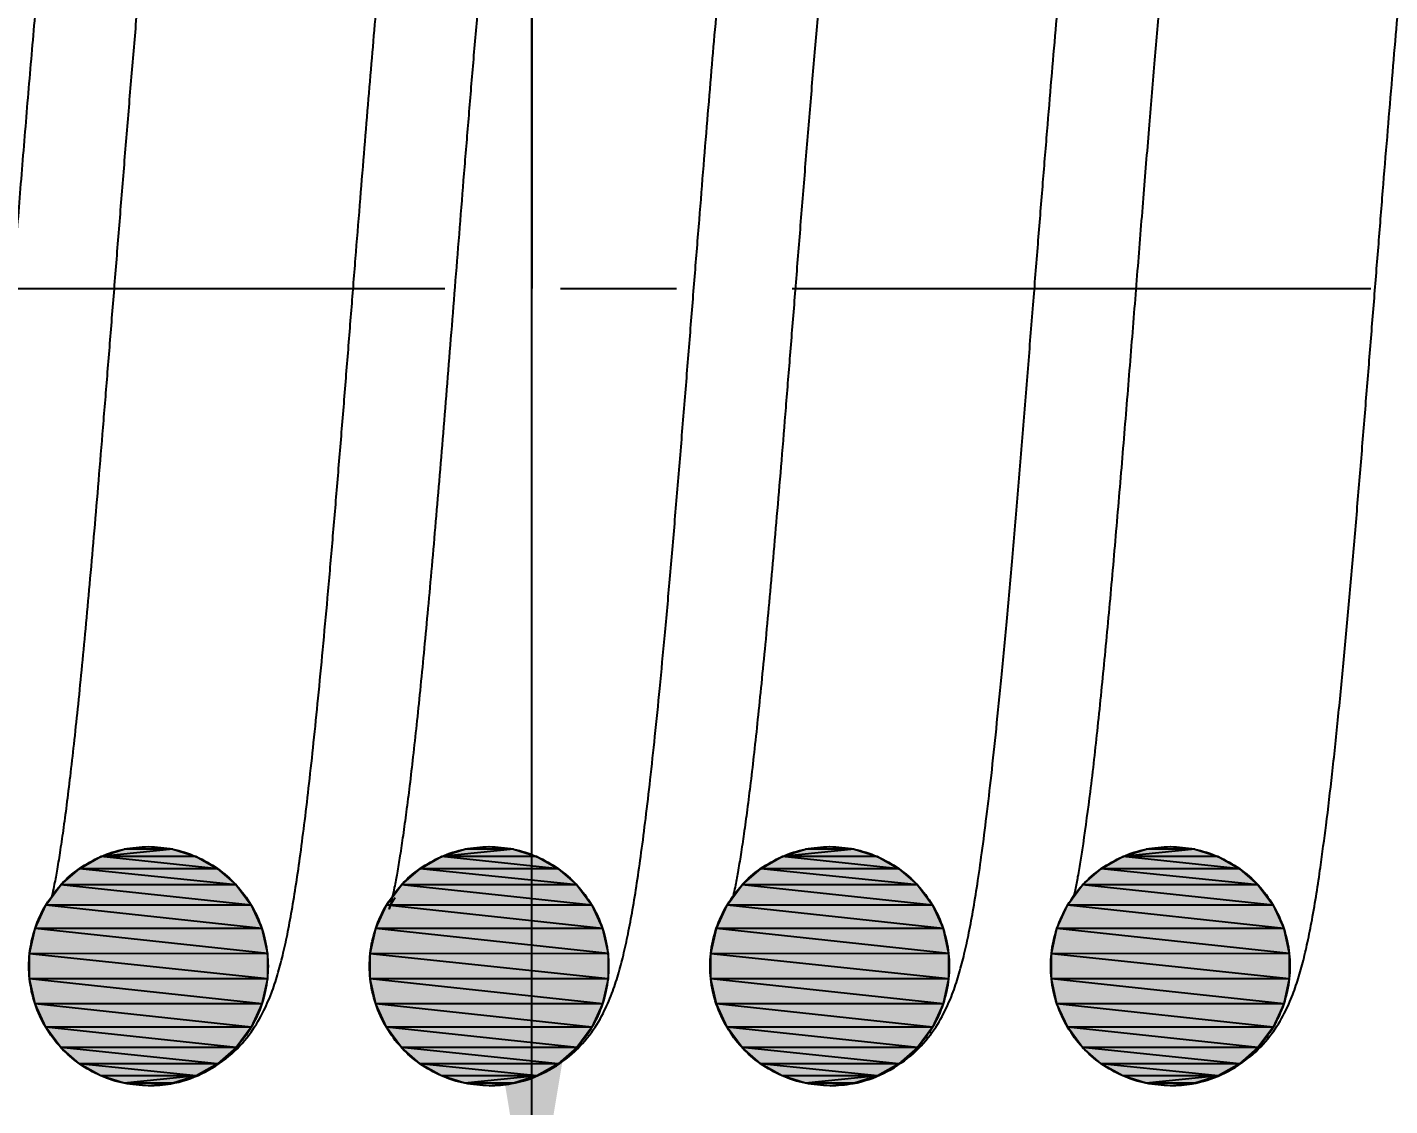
# Model space of a CAD drawing. Extents: x 0 to 210, y 0 to 297.
# Drawn here: x 144.6 to 161.69, y 159.8 to 173.33 of the extents above; entities that cross this region are included whole.
import ezdxf
from ezdxf.enums import TextEntityAlignment as Align

# ---------------------------------------------------------------- set-up
doc = ezdxf.new("R2010")
doc.units = 0
doc.header["$LTSCALE"] = 19.36
doc.header["$MEASUREMENT"] = 0
doc.linetypes.add('CENTER', pattern=[0.6, 0.375, -0.075, 0.075, -0.075])
doc.layers.get('0').update_dxf_attribs({"linetype": 'CONTINUOUS'})
doc.layers.add('DEFAULT_1', color=7, linetype='CENTER')
doc.styles.add('TEXTSTYLE_0', font='txt', dxfattribs={"width": 0.8})
doc.dimstyles.new('DIMSTYLE_1', dxfattribs={"dimtxt": 3.6, "dimasz": 0.18, "dimexe": 0.18, "dimexo": 0.0625, "dimgap": 0.09, "dimtad": 0, "dimtih": 1, "dimtoh": 1, "dimlfac": 0.5, "dimzin": 0, "dimdsep": 46, "dimtxsty": 'STANDARD', "dimcen": 0.09, "dimadec": 0, "dimazin": 0, "dimtol": 1, "dimtp": 5, "dimtm": 5, "dimtfac": 0, "dimtdec": 4, "dimtofl": 0, "dimtmove": 0, "dimatfit": 3, "dimfxl": 1, "dimtolj": 1, "dimtzin": 0, "dimarcsym": 0})
doc.dimstyles.new('DIMSTYLE_2', dxfattribs={"dimtxt": 3.6, "dimasz": 0.18, "dimexe": 0.18, "dimexo": 0.0625, "dimgap": 0.09, "dimtad": 0, "dimtih": 1, "dimtoh": 1, "dimlfac": 0.5, "dimzin": 0, "dimdsep": 46, "dimtxsty": 'STANDARD', "dimcen": 0.09, "dimadec": 0, "dimazin": 0, "dimtp": 0.2, "dimtm": 0.2, "dimtfac": 0, "dimtdec": 4, "dimtofl": 0, "dimtmove": 0, "dimatfit": 3, "dimfxl": 1, "dimtolj": 1, "dimtzin": 0, "dimarcsym": 0})

# ---------------------------------------------------------------- blocks, each defined once
blk = doc.blocks.new('*D0')
at = {"color": 2, "linetype": 'Continuous'}
for p, q in [((86.497, 170.05), (86.497, 140.652)), ((192.497, 156.05), (192.497, 140.652)), ((86.497, 142.652), (139.497, 142.652)), ((192.497, 142.652), (139.497, 142.652))]:
    blk.add_line(p, q, dxfattribs=at)
for points in [[(89.497, 143.152), (86.497, 142.652), (89.497, 142.152)], [(189.497, 142.152), (192.497, 142.652), (189.497, 143.152)]]:
    blk.add_solid(points, dxfattribs=at)
at = {"color": 2, "linetype": 'Continuous', "style": 'TEXTSTYLE_0', "oblique": 12}
for s, width, p, p2 in [('53', 0.78, (132.304, 143.572), (136.984, 143.572)), ('%%p5', 1.09, (136.984, 143.572), (143.524, 143.572))]:
    blk.add_text(s, height=3.6, dxfattribs=dict(at, width=width)).set_placement(p, p2, align=Align.FIT)
blk = doc.blocks.new('*D3')
at = {"color": 2, "linetype": 'Continuous'}
for p, q in [((150.927, 170.05), (150.927, 219.93)), ((176.497, 182.05), (148.927, 182.05)), ((150.927, 182.05), (150.927, 170.05)), ((150.927, 158.05), (150.927, 170.05)), ((176.497, 158.05), (148.927, 158.05))]:
    blk.add_line(p, q, dxfattribs=at)
for points in [[(151.427, 179.05), (150.927, 182.05), (150.427, 179.05)], [(150.427, 161.05), (150.927, 158.05), (151.427, 161.05)]]:
    blk.add_solid(points, dxfattribs=at)
at = {"color": 2, "linetype": 'Continuous', "style": 'TEXTSTYLE_0', "oblique": 12}
for s, width, p, p2 in [('H9/f9', 0.696429, (150.007, 208.23), (150.007, 219.93)), ('12', 0.975, (150.007, 203.55), (150.007, 208.23)), ('%%c', 2, (150.007, 198.75), (150.007, 203.55))]:
    blk.add_text(s, height=3.6, rotation=90, dxfattribs=dict(at, width=width)).set_placement(p, p2, align=Align.FIT)

msp = doc.modelspace()

# ---------------------------------------------------------------- linework, layer by layer
at = {"color": 7, "linetype": 'Continuous'}
for p, q in [((146.117, 163.05), (146.119, 163.05)), ((150.39, 163.05), (150.391, 163.05)), ((154.662, 163.05), (154.664, 163.05)), ((158.935, 163.05), (158.937, 163.05)), ((146.122, 160.05), (146.119, 160.05)), ((150.395, 160.05), (150.391, 160.05)), ((154.668, 160.05), (154.664, 160.05)), ((158.94, 160.05), (158.937, 160.05))]:
    msp.add_line(p, q, dxfattribs=at)
at = {"color": 2, "linetype": 'Continuous'}
for p, q in [((145.252, 162.773), (145.521, 162.924)), ((146.424, 163.018), (145.521, 162.924)), ((145.521, 162.924), (145.813, 163.018)), ((146.717, 162.924), (145.521, 162.924)), ((146.424, 163.018), (146.717, 162.924)), ((149.525, 162.773), (149.793, 162.924)), ((150.697, 163.018), (149.793, 162.924)), ((149.793, 162.924), (150.086, 163.018)), ((150.989, 162.924), (149.793, 162.924)), ((150.697, 163.018), (150.989, 162.924)), ((153.798, 162.773), (154.066, 162.924)), ((154.969, 163.018), (154.066, 162.924)), ((154.066, 162.924), (154.359, 163.018)), ((155.262, 162.924), (154.066, 162.924)), ((154.969, 163.018), (155.262, 162.924)), ((158.07, 162.773), (158.339, 162.924)), ((159.242, 163.018), (158.339, 162.924)), ((158.339, 162.924), (158.632, 163.018)), ((159.535, 162.924), (158.339, 162.924)), ((159.242, 163.018), (159.535, 162.924)), ((145.019, 162.57), (145.252, 162.773)), ((146.985, 162.773), (145.252, 162.773)), ((149.292, 162.57), (149.525, 162.773)), ((151.258, 162.773), (149.525, 162.773)), ((153.565, 162.57), (153.798, 162.773)), ((155.531, 162.773), (153.798, 162.773)), ((157.837, 162.57), (158.07, 162.773)), ((159.803, 162.773), (158.07, 162.773)), ((144.83, 162.316), (145.019, 162.57)), ((147.218, 162.57), (145.019, 162.57)), ((149.103, 162.316), (149.292, 162.57)), ((151.491, 162.57), (149.292, 162.57)), ((153.376, 162.316), (153.565, 162.57)), ((155.764, 162.57), (153.565, 162.57)), ((157.648, 162.316), (157.837, 162.57)), ((160.036, 162.57), (157.837, 162.57)), ((144.696, 162.021), (144.83, 162.316)), ((147.407, 162.316), (144.83, 162.316)), ((148.969, 162.021), (149.103, 162.316)), ((151.68, 162.316), (149.103, 162.316)), ((153.242, 162.021), (153.376, 162.316)), ((155.952, 162.316), (153.376, 162.316)), ((157.514, 162.021), (157.648, 162.316)), ((160.225, 162.316), (157.648, 162.316)), ((144.627, 161.707), (144.696, 162.021)), ((147.541, 162.021), (144.696, 162.021)), ((148.9, 161.707), (148.969, 162.021)), ((151.814, 162.021), (148.969, 162.021)), ((153.173, 161.707), (153.242, 162.021)), ((156.086, 162.021), (153.242, 162.021)), ((157.445, 161.707), (157.514, 162.021)), ((160.359, 162.021), (157.514, 162.021)), ((147.61, 161.708), (144.627, 161.707)), ((144.627, 161.393), (144.627, 161.707)), ((151.883, 161.708), (148.9, 161.707)), ((148.9, 161.393), (148.9, 161.707)), ((156.155, 161.708), (153.173, 161.707)), ((153.173, 161.393), (153.173, 161.707)), ((160.428, 161.708), (157.445, 161.707)), ((157.446, 161.393), (157.445, 161.707)), ((147.61, 161.393), (144.627, 161.393)), ((144.696, 161.079), (144.627, 161.393)), ((151.883, 161.393), (148.9, 161.393)), ((148.969, 161.079), (148.9, 161.393)), ((156.156, 161.393), (153.173, 161.393)), ((153.242, 161.079), (153.173, 161.393)), ((160.428, 161.393), (157.446, 161.393)), ((157.515, 161.079), (157.446, 161.393)), ((147.541, 161.079), (144.696, 161.079)), ((144.83, 160.784), (144.696, 161.079)), ((151.814, 161.079), (148.969, 161.079)), ((149.103, 160.784), (148.969, 161.079)), ((156.087, 161.079), (153.242, 161.079)), ((153.376, 160.784), (153.242, 161.079)), ((160.359, 161.079), (157.515, 161.079)), ((157.649, 160.784), (157.515, 161.079)), ((147.407, 160.785), (144.83, 160.784)), ((145.019, 160.53), (144.83, 160.784)), ((151.68, 160.785), (149.103, 160.784)), ((149.292, 160.53), (149.103, 160.784)), ((155.953, 160.785), (153.376, 160.784)), ((153.565, 160.53), (153.376, 160.784)), ((160.225, 160.785), (157.649, 160.784)), ((157.837, 160.53), (157.649, 160.784)), ((147.218, 160.53), (145.019, 160.53)), ((145.252, 160.327), (145.019, 160.53)), ((151.491, 160.53), (149.292, 160.53)), ((149.525, 160.327), (149.292, 160.53)), ((155.764, 160.53), (153.565, 160.53)), ((153.798, 160.327), (153.565, 160.53)), ((160.036, 160.53), (157.837, 160.53)), ((158.07, 160.327), (157.837, 160.53)), ((146.985, 160.327), (145.252, 160.327)), ((145.521, 160.176), (145.252, 160.327)), ((151.258, 160.327), (149.525, 160.327)), ((149.793, 160.176), (149.525, 160.327)), ((155.531, 160.327), (153.798, 160.327)), ((154.066, 160.176), (153.798, 160.327)), ((159.803, 160.327), (158.07, 160.327)), ((158.339, 160.176), (158.07, 160.327)), ((146.717, 160.176), (145.521, 160.176)), ((150.989, 160.176), (149.793, 160.176)), ((155.262, 160.176), (154.066, 160.176)), ((159.535, 160.176), (158.339, 160.176)), ((146.119, 160.05), (145.813, 160.082)), ((146.424, 160.082), (146.119, 160.05)), ((150.391, 160.05), (150.086, 160.082)), ((150.697, 160.082), (150.391, 160.05)), ((154.664, 160.05), (154.359, 160.082)), ((154.969, 160.082), (154.664, 160.05)), ((158.937, 160.05), (158.632, 160.082)), ((159.242, 160.082), (158.937, 160.05))]:
    msp.add_line(p, q, dxfattribs=at)
for points in [[(146.119, 163.05), (146.424, 163.018), (145.813, 163.018), (146.119, 163.05)], [(150.391, 163.05), (150.697, 163.018), (150.086, 163.018), (150.391, 163.05)], [(154.664, 163.05), (154.969, 163.018), (154.359, 163.018), (154.664, 163.05)], [(158.937, 163.05), (159.242, 163.018), (158.632, 163.018), (158.937, 163.05)], [(146.717, 162.924), (146.985, 162.773), (145.521, 162.924)], [(150.989, 162.924), (151.258, 162.773), (149.793, 162.924)], [(155.262, 162.924), (155.531, 162.773), (154.066, 162.924)], [(159.535, 162.924), (159.803, 162.773), (158.339, 162.924)], [(146.985, 162.773), (147.218, 162.57), (145.252, 162.773)], [(151.258, 162.773), (151.491, 162.57), (149.525, 162.773)], [(155.531, 162.773), (155.764, 162.57), (153.798, 162.773)], [(159.803, 162.773), (160.036, 162.57), (158.07, 162.773)], [(147.218, 162.57), (147.407, 162.316), (145.019, 162.57)], [(151.491, 162.57), (151.68, 162.316), (149.292, 162.57)], [(155.764, 162.57), (155.952, 162.316), (153.565, 162.57)], [(160.036, 162.57), (160.225, 162.316), (157.837, 162.57)], [(147.407, 162.316), (147.541, 162.021), (144.83, 162.316)], [(151.68, 162.316), (151.814, 162.021), (149.103, 162.316)], [(155.952, 162.316), (156.086, 162.021), (153.376, 162.316)], [(160.225, 162.316), (160.359, 162.021), (157.648, 162.316)], [(147.541, 162.021), (147.61, 161.708), (144.696, 162.021)], [(151.814, 162.021), (151.883, 161.708), (148.969, 162.021)], [(156.086, 162.021), (156.155, 161.708), (153.242, 162.021)], [(160.359, 162.021), (160.428, 161.708), (157.514, 162.021)], [(147.61, 161.708), (147.61, 161.393), (144.627, 161.707)], [(151.883, 161.708), (151.883, 161.393), (148.9, 161.707)], [(156.155, 161.708), (156.156, 161.393), (153.173, 161.707)], [(160.428, 161.708), (160.428, 161.393), (157.445, 161.707)], [(147.61, 161.393), (147.541, 161.079), (144.627, 161.393)], [(151.883, 161.393), (151.814, 161.079), (148.9, 161.393)], [(156.156, 161.393), (156.087, 161.079), (153.173, 161.393)], [(160.428, 161.393), (160.359, 161.079), (157.446, 161.393)], [(147.541, 161.079), (147.407, 160.785), (144.696, 161.079)], [(151.814, 161.079), (151.68, 160.785), (148.969, 161.079)], [(156.087, 161.079), (155.953, 160.785), (153.242, 161.079)], [(160.359, 161.079), (160.225, 160.785), (157.515, 161.079)], [(147.407, 160.785), (147.218, 160.53), (144.83, 160.784)], [(151.68, 160.785), (151.491, 160.53), (149.103, 160.784)], [(155.953, 160.785), (155.764, 160.53), (153.376, 160.784)], [(160.225, 160.785), (160.036, 160.53), (157.649, 160.784)], [(147.218, 160.53), (146.985, 160.327), (145.019, 160.53)], [(151.491, 160.53), (151.258, 160.327), (149.292, 160.53)], [(155.764, 160.53), (155.531, 160.327), (153.565, 160.53)], [(160.036, 160.53), (159.803, 160.327), (157.837, 160.53)], [(146.985, 160.327), (146.717, 160.176), (145.252, 160.327)], [(151.258, 160.327), (150.989, 160.176), (149.525, 160.327)], [(155.531, 160.327), (155.262, 160.176), (153.798, 160.327)], [(159.803, 160.327), (159.535, 160.176), (158.07, 160.327)], [(146.717, 160.176), (145.813, 160.082), (145.521, 160.176)], [(146.717, 160.176), (146.424, 160.082), (145.813, 160.082)], [(150.989, 160.176), (150.086, 160.082), (149.793, 160.176)], [(150.989, 160.176), (150.697, 160.082), (150.086, 160.082)], [(155.262, 160.176), (154.359, 160.082), (154.066, 160.176)], [(155.262, 160.176), (154.969, 160.082), (154.359, 160.082)], [(159.535, 160.176), (158.632, 160.082), (158.339, 160.176)], [(159.535, 160.176), (159.242, 160.082), (158.632, 160.082)]]:
    msp.add_lwpolyline(points, dxfattribs=at)
at = {"color": 7, "linetype": 'Continuous'}
for points, knots in [([(148.252, 180.05), (148.154, 180.044), (147.923, 180.03), (147.576, 179.909), (147.248, 179.7), (147.002, 179.44), (146.834, 179.173), (146.721, 178.921), (146.64, 178.679), (146.573, 178.432), (146.513, 178.16), (146.455, 177.85), (146.397, 177.492), (146.338, 177.077), (146.278, 176.6), (146.216, 176.062), (146.153, 175.465), (146.089, 174.815), (146.025, 174.123), (145.961, 173.398), (145.898, 172.651), (145.835, 171.892), (145.773, 171.13), (145.713, 170.376), (145.654, 169.637), (145.596, 168.92), (145.54, 168.231), (145.485, 167.571), (145.432, 166.944), (145.38, 166.352), (145.329, 165.794), (145.279, 165.273), (145.231, 164.791), (145.183, 164.347), (145.137, 163.944), (145.093, 163.583), (145.05, 163.264), (145.009, 162.987), (144.971, 162.754), (144.938, 162.574), (144.916, 162.471), (144.907, 162.432)], [0, 0, 0, 0, 0.291547, 0.693591, 1.08726, 1.44639, 1.758893, 2.027604, 2.2736, 2.523259, 2.796822, 3.108216, 3.468453, 3.885911, 4.366084, 4.909242, 5.511928, 6.167557, 6.866733, 7.597981, 8.350817, 9.115691, 9.882914, 10.642964, 11.386777, 12.106993, 12.79967, 13.461997, 14.091775, 14.687317, 15.247347, 15.770902, 16.256725, 16.703194, 17.109034, 17.473319, 17.795396, 18.074822, 18.311445, 18.504724, 18.624798, 18.624798, 18.624798, 18.624798]), ([(152.524, 180.05), (152.425, 180.044), (152.19, 180.029), (151.839, 179.904), (151.511, 179.692), (151.267, 179.429), (151.102, 179.163), (150.991, 178.913), (150.911, 178.673), (150.846, 178.43), (150.787, 178.166), (150.732, 177.871), (150.677, 177.535), (150.621, 177.15), (150.564, 176.706), (150.503, 176.196), (150.441, 175.618), (150.377, 174.981), (150.314, 174.3), (150.251, 173.596), (150.19, 172.886), (150.132, 172.184), (150.075, 171.494), (150.021, 170.817), (149.968, 170.153), (149.916, 169.502), (149.864, 168.865), (149.814, 168.243), (149.764, 167.642), (149.715, 167.062), (149.667, 166.508), (149.619, 165.982), (149.572, 165.485), (149.527, 165.019), (149.482, 164.586), (149.438, 164.188), (149.396, 163.824), (149.354, 163.495), (149.314, 163.202), (149.276, 162.947), (149.239, 162.727), (149.207, 162.554), (149.173, 162.404), (149.161, 162.342), (149.132, 162.252), (149.162, 162.329), (149.181, 162.364), (149.206, 162.403), (149.212, 162.412)], [0, 0, 0, 0, 0.29714, 0.704361, 1.101226, 1.46001, 1.769683, 2.036163, 2.280874, 2.526476, 2.791985, 3.089494, 3.427107, 3.813133, 4.257398, 4.769866, 5.354185, 6.000112, 6.691132, 7.406254, 8.122382, 8.827745, 9.520142, 10.198944, 10.864565, 11.518066, 12.158705, 12.783075, 13.387863, 13.970071, 14.527021, 15.056358, 15.556048, 16.024364, 16.459871, 16.861398, 17.228156, 17.559578, 17.855111, 18.114108, 18.335642, 18.518432, 18.659328, 18.753338, 18.793622, 18.818226, 18.923449, 18.955316, 18.955316, 18.955316, 18.955316]), ([(156.797, 180.05), (156.702, 180.044), (156.472, 180.031), (156.124, 179.91), (155.792, 179.7), (155.542, 179.434), (155.374, 179.163), (155.261, 178.907), (155.181, 178.664), (155.115, 178.417), (155.057, 178.149), (155.001, 177.851), (154.947, 177.516), (154.893, 177.141), (154.838, 176.72), (154.782, 176.247), (154.724, 175.718), (154.665, 175.128), (154.603, 174.482), (154.54, 173.786), (154.477, 173.051), (154.413, 172.291), (154.35, 171.519), (154.288, 170.749), (154.228, 169.995), (154.169, 169.265), (154.113, 168.568), (154.059, 167.905), (154.006, 167.276), (153.955, 166.682), (153.905, 166.122), (153.856, 165.598), (153.808, 165.109), (153.762, 164.656), (153.717, 164.241), (153.673, 163.864), (153.631, 163.525), (153.59, 163.224), (153.551, 162.962), (153.514, 162.739), (153.482, 162.567), (153.461, 162.469), (153.453, 162.432)], [0, 0, 0, 0, 0.285887, 0.688836, 1.087808, 1.454119, 1.772154, 2.042802, 2.289712, 2.539713, 2.810617, 3.112377, 3.449271, 3.825999, 4.248877, 4.723381, 5.254758, 5.847565, 6.499812, 7.202741, 7.944738, 8.712083, 9.490948, 10.267762, 11.029062, 11.762555, 12.462583, 13.128075, 13.758773, 14.354941, 14.917062, 15.444532, 15.936168, 16.391087, 16.808679, 17.188543, 17.530368, 17.83396, 18.099187, 18.325576, 18.511996, 18.624768, 18.624768, 18.624768, 18.624768]), ([(161.07, 180.05), (160.974, 180.044), (160.745, 180.03), (160.401, 179.912), (160.074, 179.706), (159.825, 179.447), (159.654, 179.178), (159.539, 178.92), (159.455, 178.671), (159.388, 178.416), (159.327, 178.138), (159.27, 177.828), (159.213, 177.477), (159.157, 177.079), (159.1, 176.633), (159.042, 176.135), (158.983, 175.586), (158.923, 174.983), (158.861, 174.326), (158.798, 173.615), (158.732, 172.85), (158.665, 172.032), (158.594, 171.167), (158.522, 170.259), (158.446, 169.316), (158.368, 168.35), (158.287, 167.374), (158.203, 166.405), (158.117, 165.464), (158.027, 164.577), (157.94, 163.789), (157.872, 163.301), (157.842, 163.084)], [0, 0, 0, 0, 0.288347, 0.685695, 1.076259, 1.43671, 1.753997, 2.028182, 2.281743, 2.540501, 2.820689, 3.133625, 3.487582, 3.887869, 4.337655, 4.838317, 5.39038, 5.995522, 6.655, 7.369315, 8.138, 8.959309, 9.829633, 10.743328, 11.69247, 12.666421, 13.651541, 14.630849, 15.583592, 16.484872, 17.305396, 17.962508, 17.962508, 17.962508, 17.962508]), ([(146.122, 160.05), (146.215, 160.056), (146.444, 160.069), (146.793, 160.188), (147.129, 160.401), (147.381, 160.67), (147.549, 160.945), (147.661, 161.201), (147.741, 161.444), (147.806, 161.691), (147.864, 161.959), (147.92, 162.259), (147.974, 162.594), (148.028, 162.971), (148.082, 163.39), (148.137, 163.855), (148.193, 164.368), (148.25, 164.927), (148.308, 165.533), (148.367, 166.181), (148.427, 166.863), (148.486, 167.571), (148.546, 168.291), (148.604, 169.014), (148.661, 169.726), (148.716, 170.419), (148.77, 171.087), (148.822, 171.729), (148.873, 172.344), (148.922, 172.931), (148.971, 173.489), (149.018, 174.019), (149.065, 174.519), (149.111, 174.989), (149.155, 175.427), (149.199, 175.832), (149.242, 176.204), (149.284, 176.541), (149.325, 176.842), (149.363, 177.107), (149.401, 177.336), (149.433, 177.517), (149.469, 177.678), (149.48, 177.741), (149.514, 177.847), (149.488, 177.78), (149.468, 177.741), (149.442, 177.7), (149.435, 177.687)], [0, 0, 0, 0, 0.278753, 0.685911, 1.090237, 1.460755, 1.780726, 2.051526, 2.297977, 2.547506, 2.818226, 3.120731, 3.46034, 3.839059, 4.261166, 4.729159, 5.244274, 5.806867, 6.416406, 7.069631, 7.758261, 8.471975, 9.199268, 9.927958, 10.645745, 11.342172, 12.013439, 12.658006, 13.274935, 13.863743, 14.424254, 14.956437, 15.459485, 15.93198, 16.372698, 16.780603, 17.154809, 17.494525, 17.798975, 18.067294, 18.297983, 18.489113, 18.638194, 18.741321, 18.791475, 18.807203, 18.908516, 18.951357, 18.951357, 18.951357, 18.951357]), ([(154.668, 160.05), (154.764, 160.056), (154.998, 160.07), (155.349, 160.194), (155.68, 160.407), (155.926, 160.671), (156.092, 160.94), (156.203, 161.192), (156.283, 161.434), (156.348, 161.68), (156.407, 161.947), (156.464, 162.249), (156.52, 162.594), (156.576, 162.992), (156.635, 163.447), (156.695, 163.965), (156.757, 164.546), (156.821, 165.189), (156.886, 165.889), (156.953, 166.639), (157.02, 167.425), (157.086, 168.232), (157.152, 169.041), (157.215, 169.832), (157.276, 170.595), (157.334, 171.321), (157.391, 172.01), (157.445, 172.663), (157.498, 173.281), (157.549, 173.861), (157.599, 174.404), (157.648, 174.908), (157.695, 175.372), (157.741, 175.797), (157.785, 176.183), (157.828, 176.529), (157.869, 176.837), (157.908, 177.105), (157.947, 177.337), (157.979, 177.519), (158.015, 177.681), (158.027, 177.745), (158.06, 177.847), (158.033, 177.778), (158.013, 177.741), (157.987, 177.699), (157.98, 177.687)], [0, 0, 0, 0, 0.289962, 0.69948, 1.099378, 1.46103, 1.773098, 2.041274, 2.287335, 2.535234, 2.804591, 3.108365, 3.45582, 3.854991, 4.312374, 4.833033, 5.41841, 6.066262, 6.771849, 7.528037, 8.323192, 9.139576, 9.957509, 10.75693, 11.522524, 12.251113, 12.942586, 13.597728, 14.217458, 14.800714, 15.346065, 15.852545, 16.319582, 16.746928, 17.134832, 17.483735, 17.79399, 18.065723, 18.298625, 18.491665, 18.641673, 18.744085, 18.792059, 18.810235, 18.911678, 18.952572, 18.952572, 18.952572, 18.952572]), ([(160.82, 162.789), (160.844, 162.966), (160.897, 163.355), (160.969, 163.971), (161.041, 164.648), (161.11, 165.357), (161.177, 166.09), (161.243, 166.837), (161.306, 167.592), (161.368, 168.347), (161.429, 169.097), (161.488, 169.836), (161.546, 170.56), (161.602, 171.264), (161.658, 171.944), (161.712, 172.596), (161.765, 173.218), (161.817, 173.807), (161.868, 174.361), (161.918, 174.877), (161.966, 175.355), (162.013, 175.792), (162.058, 176.188), (162.102, 176.542), (162.144, 176.855), (162.184, 177.124), (162.223, 177.355), (162.255, 177.535), (162.29, 177.69), (162.302, 177.756), (162.333, 177.849), (162.302, 177.769), (162.282, 177.734), (162.258, 177.696), (162.253, 177.688)], [0, 0, 0, 0, 0.536046, 1.177656, 1.861189, 2.576966, 3.315533, 4.068436, 4.828111, 5.587845, 6.341793, 7.084919, 7.812637, 8.5203, 9.203766, 9.859477, 10.484428, 11.076126, 11.632542, 12.151874, 12.632335, 13.072535, 13.471501, 13.828616, 14.143583, 14.416701, 14.648275, 14.83789, 14.983832, 15.082196, 15.12406, 15.150411, 15.258629, 15.285741, 15.285741, 15.285741, 15.285741]), ([(150.395, 160.05), (150.488, 160.056), (150.717, 160.069), (151.065, 160.188), (151.399, 160.4), (151.65, 160.667), (151.82, 160.941), (151.932, 161.198), (152.013, 161.443), (152.079, 161.693), (152.138, 161.965), (152.194, 162.268), (152.249, 162.608), (152.304, 162.991), (152.359, 163.422), (152.416, 163.907), (152.475, 164.45), (152.535, 165.053), (152.597, 165.711), (152.661, 166.416), (152.724, 167.157), (152.788, 167.919), (152.85, 168.688), (152.912, 169.449), (152.971, 170.189), (153.028, 170.901), (153.083, 171.582), (153.136, 172.231), (153.188, 172.848), (153.239, 173.434), (153.288, 173.988), (153.337, 174.509), (153.384, 174.995), (153.43, 175.446), (153.475, 175.859), (153.519, 176.236), (153.561, 176.574), (153.602, 176.874), (153.641, 177.136), (153.678, 177.359), (153.709, 177.532), (153.731, 177.63), (153.739, 177.668)], [0, 0, 0, 0, 0.279525, 0.685024, 1.086886, 1.455777, 1.775689, 2.047718, 2.296401, 2.549135, 2.823827, 3.130287, 3.472832, 3.857514, 4.290529, 4.777286, 5.322825, 5.930127, 6.594313, 7.306149, 8.053847, 8.823627, 9.600433, 10.368729, 11.113795, 11.828524, 12.5116, 13.162673, 13.781992, 14.370165, 14.926938, 15.450572, 15.939523, 16.392593, 16.808883, 17.187745, 17.528713, 17.831709, 18.09662, 18.322973, 18.509625, 18.624674, 18.624674, 18.624674, 18.624674]), ([(141.85, 160.05), (141.953, 160.057), (142.196, 160.073), (142.552, 160.204), (142.875, 160.42), (143.112, 160.678), (143.271, 160.935), (143.378, 161.175), (143.455, 161.402), (143.518, 161.629), (143.573, 161.872), (143.626, 162.14), (143.677, 162.439), (143.728, 162.774), (143.779, 163.149), (143.831, 163.567), (143.884, 164.03), (143.938, 164.542), (143.995, 165.103), (144.052, 165.716), (144.112, 166.38), (144.174, 167.097), (144.238, 167.864), (144.304, 168.679), (144.373, 169.539), (144.445, 170.438), (144.52, 171.369), (144.598, 172.322), (144.68, 173.284), (144.765, 174.238), (144.854, 175.162), (144.947, 176.025), (145.038, 176.774), (145.112, 177.229), (145.144, 177.424)], [0, 0, 0, 0, 0.310258, 0.725543, 1.120018, 1.468043, 1.767928, 2.023128, 2.254669, 2.485141, 2.730602, 3.001408, 3.30394, 3.641757, 4.018694, 4.438487, 4.904067, 5.417807, 5.981523, 6.596665, 7.26401, 7.983423, 8.753687, 9.572742, 10.437238, 11.341842, 12.279112, 13.239713, 14.210832, 15.175516, 16.112868, 16.994519, 17.780992, 18.375811, 18.375811, 18.375811, 18.375811]), ([(144.835, 162.324), (144.893, 162.409), (145.009, 162.58), (145.246, 162.782), (145.516, 162.932), (145.811, 163.031), (146.015, 163.044), (146.117, 163.05)], [0, 0, 0, 0, 0.307157, 0.616378, 0.924228, 1.23155, 1.536693, 1.536693, 1.536693, 1.536693]), ([(146.119, 163.05), (146.221, 163.044), (146.426, 163.031), (146.721, 162.932), (146.992, 162.782), (147.228, 162.576), (147.418, 162.32), (147.551, 162.026), (147.621, 161.711), (147.621, 161.389), (147.552, 161.075), (147.418, 160.781), (147.228, 160.524), (146.992, 160.318), (146.721, 160.168), (146.427, 160.07), (146.223, 160.057), (146.122, 160.05)], [0, 0, 0, 0, 0.307019, 0.614301, 0.922139, 1.231201, 1.548059, 1.871602, 2.193013, 2.507672, 2.828948, 3.152508, 3.469551, 3.778772, 4.086621, 4.393943, 4.697605, 4.697605, 4.697605, 4.697605]), ([(149.108, 162.324), (149.166, 162.409), (149.282, 162.58), (149.519, 162.782), (149.789, 162.932), (150.083, 163.031), (150.288, 163.044), (150.39, 163.05)], [0, 0, 0, 0, 0.307617, 0.616837, 0.924687, 1.232009, 1.537212, 1.537212, 1.537212, 1.537212]), ([(150.391, 163.05), (150.494, 163.044), (150.699, 163.031), (150.994, 162.932), (151.264, 162.782), (151.501, 162.576), (151.69, 162.32), (151.824, 162.026), (151.894, 161.711), (151.894, 161.389), (151.824, 161.075), (151.691, 160.781), (151.501, 160.524), (151.264, 160.318), (150.994, 160.168), (150.7, 160.07), (150.496, 160.057), (150.395, 160.05)], [0, 0, 0, 0, 0.307019, 0.614301, 0.922139, 1.231201, 1.548059, 1.871602, 2.193013, 2.507672, 2.828948, 3.152508, 3.469551, 3.778772, 4.086621, 4.393943, 4.69763, 4.69763, 4.69763, 4.69763]), ([(153.38, 162.324), (153.438, 162.409), (153.554, 162.58), (153.792, 162.782), (154.062, 162.932), (154.356, 163.031), (154.56, 163.044), (154.662, 163.05)], [0, 0, 0, 0, 0.307782, 0.617003, 0.924852, 1.232175, 1.537318, 1.537318, 1.537318, 1.537318]), ([(154.664, 163.05), (154.767, 163.044), (154.972, 163.031), (155.266, 162.932), (155.537, 162.782), (155.774, 162.576), (155.963, 162.32), (156.097, 162.026), (156.167, 161.711), (156.167, 161.389), (156.097, 161.075), (155.963, 160.781), (155.774, 160.524), (155.537, 160.318), (155.266, 160.168), (154.973, 160.07), (154.769, 160.057), (154.668, 160.05)], [0, 0, 0, 0, 0.307019, 0.614301, 0.922139, 1.231201, 1.548059, 1.871602, 2.193013, 2.507672, 2.828948, 3.152508, 3.469551, 3.778772, 4.086621, 4.393943, 4.697413, 4.697413, 4.697413, 4.697413]), ([(158.937, 160.05), (158.834, 160.056), (158.629, 160.069), (158.335, 160.168), (158.064, 160.318), (157.827, 160.524), (157.638, 160.78), (157.504, 161.074), (157.434, 161.389), (157.434, 161.711), (157.504, 162.025), (157.638, 162.319), (157.827, 162.576), (158.064, 162.782), (158.335, 162.932), (158.629, 163.031), (158.833, 163.044), (158.935, 163.05)], [0, 0, 0, 0, 0.307019, 0.614301, 0.922139, 1.231201, 1.548059, 1.871602, 2.193013, 2.507672, 2.828948, 3.152508, 3.469551, 3.778772, 4.086621, 4.393943, 4.699409, 4.699409, 4.699409, 4.699409]), ([(157.842, 163.084), (157.831, 163.016), (157.81, 162.878), (157.777, 162.685), (157.749, 162.536), (157.731, 162.457), (157.726, 162.433)], [0, 0, 0, 0, 0.206302, 0.418696, 0.5880591, 0.6618558, 0.6618558, 0.6618558, 0.6618558]), ([(158.937, 163.05), (159.039, 163.044), (159.244, 163.031), (159.539, 162.932), (159.81, 162.782), (160.047, 162.576), (160.236, 162.32), (160.37, 162.026), (160.44, 161.711), (160.44, 161.389), (160.37, 161.075), (160.236, 160.781), (160.047, 160.524), (159.81, 160.318), (159.539, 160.168), (159.245, 160.07), (159.041, 160.057), (158.94, 160.05)], [0, 0, 0, 0, 0.307019, 0.614301, 0.922139, 1.231201, 1.548059, 1.871602, 2.193013, 2.507672, 2.828948, 3.152508, 3.469551, 3.778772, 4.086621, 4.393943, 4.698076, 4.698076, 4.698076, 4.698076]), ([(158.94, 160.05), (159.03, 160.055), (159.25, 160.068), (159.584, 160.178), (159.908, 160.373), (160.158, 160.621), (160.332, 160.88), (160.45, 161.128), (160.534, 161.363), (160.602, 161.601), (160.661, 161.858), (160.718, 162.147), (160.772, 162.461), (160.804, 162.681), (160.82, 162.789)], [0, 0, 0, 0, 0.270333, 0.659007, 1.041953, 1.395492, 1.706409, 1.97432, 2.215997, 2.456152, 2.714994, 3.00637, 3.341818, 3.670753, 3.670753, 3.670753, 3.670753]), ([(146.119, 160.05), (146.016, 160.056), (145.811, 160.069), (145.517, 160.168), (145.246, 160.318), (145.009, 160.524), (144.82, 160.78), (144.686, 161.074), (144.616, 161.389), (144.616, 161.711), (144.686, 162.025), (144.777, 162.226), (144.834, 162.321), (144.835, 162.324)], [0, 0, 0, 0, 0.307019, 0.614301, 0.922139, 1.231201, 1.548059, 1.871602, 2.193013, 2.507672, 2.828948, 3.152508, 3.162448, 3.162448, 3.162448, 3.162448]), ([(150.391, 160.05), (150.289, 160.056), (150.084, 160.069), (149.789, 160.168), (149.518, 160.318), (149.282, 160.524), (149.092, 160.78), (148.959, 161.074), (148.889, 161.389), (148.889, 161.711), (148.959, 162.025), (149.049, 162.226), (149.106, 162.321), (149.108, 162.324)], [0, 0, 0, 0, 0.307019, 0.614301, 0.922139, 1.231201, 1.548059, 1.871602, 2.193013, 2.507672, 2.828948, 3.152508, 3.161986, 3.161986, 3.161986, 3.161986]), ([(154.664, 160.05), (154.562, 160.056), (154.357, 160.069), (154.062, 160.168), (153.791, 160.318), (153.554, 160.524), (153.365, 160.78), (153.231, 161.074), (153.161, 161.389), (153.161, 161.711), (153.231, 162.025), (153.322, 162.226), (153.379, 162.321), (153.38, 162.324)], [0, 0, 0, 0, 0.307019, 0.614301, 0.922139, 1.231201, 1.548059, 1.871602, 2.193013, 2.507672, 2.828948, 3.152508, 3.16182, 3.16182, 3.16182, 3.16182])]:
    msp.add_open_spline(points, degree=3, knots=knots, dxfattribs=at)
at = {"color": 2, "linetype": 'Continuous'}
for points in [[(146.119, 163.05), (146.424, 163.018), (145.813, 163.018)], [(150.391, 163.05), (150.697, 163.018), (150.086, 163.018)], [(154.664, 163.05), (154.969, 163.018), (154.359, 163.018)], [(158.937, 163.05), (159.242, 163.018), (158.632, 163.018)], [(145.252, 162.773), (145.521, 162.924), (146.985, 162.773)], [(146.717, 162.924), (145.521, 162.924), (146.424, 163.018)], [(145.521, 162.924), (145.813, 163.018), (146.424, 163.018)], [(146.717, 162.924), (146.985, 162.773), (145.521, 162.924)], [(149.525, 162.773), (149.793, 162.924), (151.258, 162.773)], [(150.989, 162.924), (149.793, 162.924), (150.697, 163.018)], [(149.793, 162.924), (150.086, 163.018), (150.697, 163.018)], [(150.989, 162.924), (151.258, 162.773), (149.793, 162.924)], [(153.798, 162.773), (154.066, 162.924), (155.531, 162.773)], [(155.262, 162.924), (154.066, 162.924), (154.969, 163.018)], [(154.066, 162.924), (154.359, 163.018), (154.969, 163.018)], [(155.262, 162.924), (155.531, 162.773), (154.066, 162.924)], [(158.07, 162.773), (158.339, 162.924), (159.803, 162.773)], [(159.535, 162.924), (158.339, 162.924), (159.242, 163.018)], [(158.339, 162.924), (158.632, 163.018), (159.242, 163.018)], [(159.535, 162.924), (159.803, 162.773), (158.339, 162.924)], [(145.019, 162.57), (145.252, 162.773), (147.218, 162.57)], [(146.985, 162.773), (147.218, 162.57), (145.252, 162.773)], [(149.292, 162.57), (149.525, 162.773), (151.491, 162.57)], [(151.258, 162.773), (151.491, 162.57), (149.525, 162.773)], [(153.565, 162.57), (153.798, 162.773), (155.764, 162.57)], [(155.531, 162.773), (155.764, 162.57), (153.798, 162.773)], [(157.837, 162.57), (158.07, 162.773), (160.036, 162.57)], [(159.803, 162.773), (160.036, 162.57), (158.07, 162.773)], [(144.83, 162.316), (145.019, 162.57), (147.407, 162.316)], [(147.218, 162.57), (147.407, 162.316), (145.019, 162.57)], [(149.103, 162.316), (149.292, 162.57), (151.68, 162.316)], [(151.491, 162.57), (151.68, 162.316), (149.292, 162.57)], [(153.376, 162.316), (153.565, 162.57), (155.952, 162.316)], [(155.764, 162.57), (155.952, 162.316), (153.565, 162.57)], [(157.648, 162.316), (157.837, 162.57), (160.225, 162.316)], [(160.036, 162.57), (160.225, 162.316), (157.837, 162.57)], [(144.696, 162.021), (144.83, 162.316), (147.541, 162.021)], [(147.407, 162.316), (147.541, 162.021), (144.83, 162.316)], [(148.969, 162.021), (149.103, 162.316), (151.814, 162.021)], [(151.68, 162.316), (151.814, 162.021), (149.103, 162.316)], [(153.242, 162.021), (153.376, 162.316), (156.086, 162.021)], [(155.952, 162.316), (156.086, 162.021), (153.376, 162.316)], [(157.514, 162.021), (157.648, 162.316), (160.359, 162.021)], [(160.225, 162.316), (160.359, 162.021), (157.648, 162.316)], [(144.627, 161.707), (144.696, 162.021), (147.61, 161.708)], [(147.541, 162.021), (147.61, 161.708), (144.696, 162.021)], [(148.9, 161.707), (148.969, 162.021), (151.883, 161.708)], [(151.814, 162.021), (151.883, 161.708), (148.969, 162.021)], [(153.173, 161.707), (153.242, 162.021), (156.155, 161.708)], [(156.086, 162.021), (156.155, 161.708), (153.242, 162.021)], [(157.445, 161.707), (157.514, 162.021), (160.428, 161.708)], [(160.359, 162.021), (160.428, 161.708), (157.514, 162.021)], [(147.61, 161.708), (147.61, 161.393), (144.627, 161.707)], [(144.627, 161.393), (144.627, 161.707), (147.61, 161.393)], [(151.883, 161.708), (151.883, 161.393), (148.9, 161.707)], [(148.9, 161.393), (148.9, 161.707), (151.883, 161.393)], [(156.155, 161.708), (156.156, 161.393), (153.173, 161.707)], [(153.173, 161.393), (153.173, 161.707), (156.156, 161.393)], [(160.428, 161.708), (160.428, 161.393), (157.445, 161.707)], [(157.446, 161.393), (157.445, 161.707), (160.428, 161.393)], [(147.61, 161.393), (147.541, 161.079), (144.627, 161.393)], [(144.696, 161.079), (144.627, 161.393), (147.541, 161.079)], [(151.883, 161.393), (151.814, 161.079), (148.9, 161.393)], [(148.969, 161.079), (148.9, 161.393), (151.814, 161.079)], [(156.156, 161.393), (156.087, 161.079), (153.173, 161.393)], [(153.242, 161.079), (153.173, 161.393), (156.087, 161.079)], [(160.428, 161.393), (160.359, 161.079), (157.446, 161.393)], [(157.515, 161.079), (157.446, 161.393), (160.359, 161.079)], [(147.541, 161.079), (147.407, 160.785), (144.696, 161.079)], [(144.83, 160.784), (144.696, 161.079), (147.407, 160.785)], [(151.814, 161.079), (151.68, 160.785), (148.969, 161.079)], [(149.103, 160.784), (148.969, 161.079), (151.68, 160.785)], [(156.087, 161.079), (155.953, 160.785), (153.242, 161.079)], [(153.376, 160.784), (153.242, 161.079), (155.953, 160.785)], [(160.359, 161.079), (160.225, 160.785), (157.515, 161.079)], [(157.649, 160.784), (157.515, 161.079), (160.225, 160.785)], [(147.407, 160.785), (147.218, 160.53), (144.83, 160.784)], [(145.019, 160.53), (144.83, 160.784), (147.218, 160.53)], [(151.68, 160.785), (151.491, 160.53), (149.103, 160.784)], [(149.292, 160.53), (149.103, 160.784), (151.491, 160.53)], [(155.953, 160.785), (155.764, 160.53), (153.376, 160.784)], [(153.565, 160.53), (153.376, 160.784), (155.764, 160.53)], [(160.225, 160.785), (160.036, 160.53), (157.649, 160.784)], [(157.837, 160.53), (157.649, 160.784), (160.036, 160.53)], [(147.218, 160.53), (146.985, 160.327), (145.019, 160.53)], [(145.252, 160.327), (145.019, 160.53), (146.985, 160.327)], [(151.491, 160.53), (151.258, 160.327), (149.292, 160.53)], [(149.525, 160.327), (149.292, 160.53), (151.258, 160.327)], [(155.764, 160.53), (155.531, 160.327), (153.565, 160.53)], [(153.798, 160.327), (153.565, 160.53), (155.531, 160.327)], [(160.036, 160.53), (159.803, 160.327), (157.837, 160.53)], [(158.07, 160.327), (157.837, 160.53), (159.803, 160.327)], [(146.985, 160.327), (146.717, 160.176), (145.252, 160.327)], [(145.521, 160.176), (145.252, 160.327), (146.717, 160.176)], [(151.258, 160.327), (150.989, 160.176), (149.525, 160.327)], [(149.793, 160.176), (149.525, 160.327), (150.989, 160.176)], [(155.531, 160.327), (155.262, 160.176), (153.798, 160.327)], [(154.066, 160.176), (153.798, 160.327), (155.262, 160.176)], [(159.803, 160.327), (159.535, 160.176), (158.07, 160.327)], [(158.339, 160.176), (158.07, 160.327), (159.535, 160.176)], [(145.521, 160.176), (146.717, 160.176), (145.813, 160.082)], [(146.717, 160.176), (146.424, 160.082), (145.813, 160.082)], [(149.793, 160.176), (150.989, 160.176), (150.086, 160.082)], [(150.989, 160.176), (150.697, 160.082), (150.086, 160.082)], [(154.066, 160.176), (155.262, 160.176), (154.359, 160.082)], [(155.262, 160.176), (154.969, 160.082), (154.359, 160.082)], [(158.339, 160.176), (159.535, 160.176), (158.632, 160.082)], [(159.535, 160.176), (159.242, 160.082), (158.632, 160.082)], [(146.119, 160.05), (145.813, 160.082), (146.424, 160.082)], [(150.391, 160.05), (150.086, 160.082), (150.697, 160.082)], [(154.664, 160.05), (154.359, 160.082), (154.969, 160.082)], [(158.937, 160.05), (158.632, 160.082), (159.242, 160.082)]]:
    msp.add_solid(points, dxfattribs=at)
at = {"layer": 'DEFAULT_1', "color": 2, "linetype": 'CENTER'}
msp.add_line((84.497, 170.05), (194.497, 170.05), dxfattribs=at)

# ---------------------------------------------------------------- dimensions: what is measured, and where the dimension line sits
at = {"color": 2, "linetype": 'Continuous'}
for base, p1, p2, angle, dimstyle, picture, middle in [((150.927, 182.05), (176.497, 158.05), (176.497, 182.05), 90, 'DIMSTYLE_2', '*D3', (148.207, 209.34)), ((86.497, 142.652), (192.497, 156.05), (86.497, 170.05), 180, 'DIMSTYLE_1', '*D0', (137.914, 145.372))]:
    dim = msp.add_linear_dim(base=base, p1=p1, p2=p2, angle=angle, dimstyle=dimstyle, dxfattribs=at)
    dim.commit()
    dim.dimension.update_dxf_attribs({"geometry": picture, "text_midpoint": middle})

doc.saveas('drawing.dxf')
